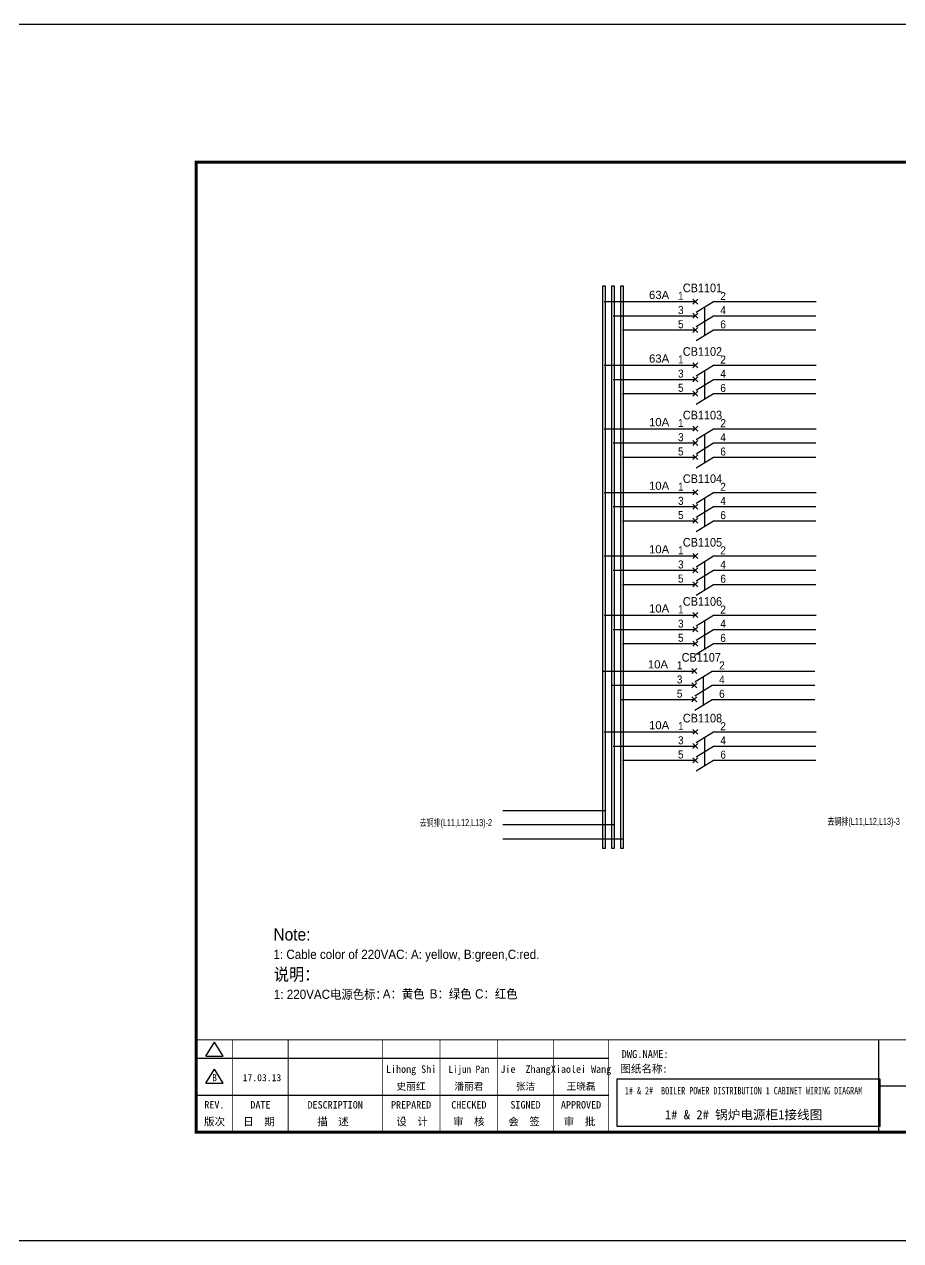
# Model space of a CAD drawing. Extents: x 79822 to 122366, y -56021 to -28815.
# Drawn here: x 95996 to 98842, y -37158 to -33205 of the extents above; entities that cross this region are included whole.
import ezdxf
from ezdxf.enums import TextEntityAlignment as Align
from ezdxf.lldxf.tags import DXFTag

# ---------------------------------------------------------------- set-up
doc = ezdxf.new("R2010")
doc.units = 0
doc.header["$LTSCALE"] = 100
doc.header["$MEASUREMENT"] = 0
for name, color, linetype in [('t', 1, 'Continuous'), ('标准图框及表格', 7, 'Continuous'), ('空气开关', 7, 'Continuous')]:
    doc.layers.add(name, color=color, linetype=linetype)
doc.styles.add('HZ', font='arial.ttf', dxfattribs={"width": 0.7})
doc.styles.get("Standard").update_dxf_attribs({"font": ''})
doc.styles.get('Standard').set_extended_font_data('SimSun')
tags = doc.linetypes.add('CENTER', pattern=[2, 1.25, -0.25, 0.25, -0.25]).pattern_tags.tags
tags[10:11] = [DXFTag(74, 4), DXFTag(75, 0), DXFTag(340, '0'), DXFTag(46, 1.0), DXFTag(50, 0.0), DXFTag(44, 0.0), DXFTag(45, 0.0)]
tags[8:9] = [DXFTag(74, 4), DXFTag(75, 0), DXFTag(340, '0'), DXFTag(46, 1.0), DXFTag(50, 0.0), DXFTag(44, 0.0), DXFTag(45, 0.0)]
tags[6:7] = [DXFTag(74, 4), DXFTag(75, 0), DXFTag(340, '0'), DXFTag(46, 1.0), DXFTag(50, 0.0), DXFTag(44, 0.0), DXFTag(45, 0.0)]
tags[4:5] = [DXFTag(74, 4), DXFTag(75, 0), DXFTag(340, '0'), DXFTag(46, 1.0), DXFTag(50, 0.0), DXFTag(44, 0.0), DXFTag(45, 0.0)]
pattern_1 = [(45, (0, 0), (-0.736262898216564, 0.7362628982165641), [])]

# ---------------------------------------------------------------- blocks, each defined once
blk = doc.blocks.new('图框')
at = {"layer": '标准图框及表格'}
h = blk.add_hatch(dxfattribs=at)
h.set_pattern_fill('ANSI31', color=5, scale=8.329863809039892, style=0)
h.set_pattern_definition(pattern_1)
edge = h.paths.add_edge_path()
edge.add_arc((2399.257256036391, -2998.153851416566), 55.18534773488954, 238.1092081981581, 291.6531626184834)
edge.add_line((2419.619937407027, -3049.445018414634), (2388.525499730735, -3070.242821799802))
edge.add_arc((2238.907377712399, -3078.328790578547), 135.3602868968974, 346.3915348661821, 374.2500326978034)
edge.add_line((2370.467593623529, -3110.177132109857), (2397.50623789792, -3087.85242802291))
edge.add_line((2391.339199201146, -3080.281448750429), (2396.143986595598, -3080.898839897796))
edge.add_spline(control_points=[(2397.470018868538, -3087.887634953957), (2398.35948137939, -3087.023080631327), (2399.970992452319, -3085.456697735681), (2399.869182150054, -3081.252294174519), (2397.426500162081, -3081.012803431273), (2396.121921064187, -3080.884897048199)], knot_values=[0, 0, 0, 0, 6.844331067525468, 12.40042740766005, 18.76924275352248, 18.76924275352248, 18.76924275352248, 18.76924275352248], weights=[1, 1, 1, 1, 1, 1], degree=3, periodic=0)
edge.add_spline(control_points=[(2388.515363058686, -3070.265433304907), (2387.789374929038, -3070.86905758363), (2386.478198365832, -3071.959237952229), (2385.544096281083, -3073.38263759949), (2385.127199159644, -3074.017912079413)], knot_values=[0, 0, 0, 0, 5.253673658024614, 9.488438564008057, 9.488438564008057, 9.488438564008057, 9.488438564008057], weights=[1, 1, 1, 1, 1], degree=3, periodic=0)
edge.add_spline(control_points=[(2386.272665588534, -3072.281716856574), (2385.721471206634, -3072.905523096015), (2384.632427465753, -3074.386714445929), (2384.912828655535, -3077.72895088909), (2387.858851342782, -3079.895552619193), (2390.185443934519, -3080.145534927004), (2391.314573401905, -3080.266855002868)], knot_values=[10.66597461496156, 10.66597461496156, 10.66597461496156, 10.66597461496156, 18.97770399508879, 28.89455822145742, 41.119553648298, 52.64692538081317, 52.64692538081317, 52.64692538081317, 52.64692538081317], weights=[1, 1, 1, 1, 1, 1, 1], degree=3, periodic=0)
h = blk.add_hatch(dxfattribs=at)
h.set_pattern_fill('ANSI31', color=3, scale=8.329863809039892, style=0)
h.set_pattern_definition(pattern_1)
edge = h.paths.add_edge_path()
edge.add_line((2402.469732125144, -3075.776359090531), (2407.706041465404, -3076.440586092609))
edge.add_spline(control_points=[(2401.044493204623, -3068.769946203269), (2400.155030693568, -3069.634500525768), (2398.543519620813, -3071.200883421574), (2398.645329922932, -3075.40528698259), (2401.088011911052, -3075.644777725895), (2402.392591008975, -3075.772684108895)], knot_values=[0, 0, 0, 0, 6.844331067526932, 12.40042740766158, 18.76924275352342, 18.76924275352342, 18.76924275352342, 18.76924275352342], weights=[1, 1, 1, 1, 1, 1], degree=3, periodic=0)
edge.add_line((2428.046918449632, -3046.480449047325), (2401.008274175249, -3068.805153134272))
edge.add_spline(control_points=[(2412.625169549749, -3083.918607966574), (2413.015644598316, -3083.422785431954), (2413.86377905187, -3082.052674005965), (2413.601683417044, -3078.928630268005), (2410.655660730175, -3076.762028538062), (2408.329068138031, -3076.512046230251), (2407.199938671052, -3076.390726154226)], knot_values=[12.65408913243743, 12.65408913243743, 12.65408913243743, 12.65408913243743, 18.97770399508879, 28.89455822145742, 41.119553648298, 52.64692538081317, 52.64692538081317, 52.64692538081317, 52.64692538081317], weights=[1, 1, 1, 1, 1, 1, 1], degree=3, periodic=0)
edge.add_line((2411.626283690712, -3084.975693399283), (2412.781242849298, -3083.732051979769))
edge.add_line((2410.021343801694, -3086.399138189481), (2411.626283690712, -3084.975693399414))
edge.add_line((2378.894574665755, -3107.212562742519), (2409.989012342048, -3086.414759357351))
edge.add_arc((2399.257256036391, -3158.503729740543), 55.18534773488965, 58.10920819815809, 111.6531626184834)
edge.add_arc((2559.607134360383, -3078.328790578547), 135.360286896897, 166.3915348661823, 194.2500326978024)
at = {"color": 7}
for p, q in [((2215.642035047145, -2851.581424744189), (2215.642035047145, -3151.581424744189)), ((3115.642035047145, -2851.581424744189), (3115.642035047145, -3151.581424744189)), ((0, -2911.581424744189), (1340.158172602998, -2911.581424744189)), ((2215.642035047145, -3001.581424744189), (3115.642035047145, -3001.581424744189)), ((3115.642035047145, -3001.581424744189), (4115.642035047145, -3001.581424744189)), ((3791.785572043125, -3001.581424744189), (3791.785572043125, -3151.581424744189)), ((0, -3031.581424744189), (1340.158172602998, -3031.581424744189)), ((4115.642035047145, -3076.581424744189), (3115.642035047145, -3076.581424744189))]:
    blk.add_line(p, q, dxfattribs=at)
at = {"color": 7, "const_width": 3}
blk.add_lwpolyline([(4115.642035047145, -2851.581424744189), (0, -2851.581424744189)], dxfattribs=at)
at = {"layer": 't', "color": 7}
for p, q in [((31.94938321653171, -2904.992613363662), (59.89920926059131, -2859.122325316828)), ((87.8490353046218, -2904.992613363662), (59.89920926059131, -2859.122325316828)), ((31.94938321653171, -2904.992613363662), (87.8490353046218, -2904.992613363662)), ((31.94938321653171, -2992.977239491032), (59.89920926059131, -2947.106951444141)), ((87.8490353046218, -2992.977239491032), (59.89920926059131, -2947.106951444141)), ((31.94938321653171, -2992.977239491032), (87.8490353046218, -2992.977239491032))]:
    blk.add_line(p, q, dxfattribs=at)
at = {"layer": 't', "color": 7, "const_width": 9.61519705431492}
blk.add_lwpolyline([(4115.642035047145, -3151.581424744189), (4115.642035047145, 0), (0, 0), (0, -3151.581424744189)], close=True, dxfattribs=at)
at = {"layer": 't', "color": 7, "const_width": 2.40379926357873}
for points in [[(118.7653193609731, -2852.783324375967), (118.7653193609731, -3151.581424744189)], [(299.0502641293569, -2852.783324375967), (299.0502641293569, -3151.581424744189)], [(604.3883150879992, -2852.783324375967), (604.3883150879992, -3156.41304604568)], [(791.9882990770857, -2852.783324375967), (791.9882990770857, -3156.41304604568)], [(979.588283066143, -2852.783324375967), (979.588283066143, -3156.41304604568)], [(1159.873227834585, -2852.783324375967), (1159.873227834585, -3156.41304604568)], [(1340.158172602998, -2852.783324375967), (1340.158172602998, -3156.41304604568)]]:
    blk.add_lwpolyline(points, dxfattribs=at)
at = {"color": 7, "linetype": 'CENTER'}
for s, height, p in [('图纸编号：', 24, (3125.2212882557, -3066.664538382978)), ('杭州和利时自动化有限公司', 27, (2542.549152440595, -3121.114498389041)), ('文档号：', 24, (3124.032392707933, -3138.728717091954))]:
    blk.add_text(s, height=height, dxfattribs=at).set_placement(p)
at = {"color": 7, "flags": 8}
for tag, p, height in [('DWG.NAME:', (1381.636459220965, -2910.37952511241), 25), ('PROJECTNAME:', (3125.480185663539, -2912.807924402037), 24), ('PROJECTNAME：', (3339.10867075545, -2913.108539231762), 25), ('DWG.NO.:', (3128.186172261583, -3030.402470643486), 24), ('图纸编号', (3315.362718925957, -3052.404678158069), 24), ('FILENO.:', (3128.672545599984, -3106.104124450346), 24), ('文档号', (3317.726365529132, -3124.132485953713), 24)]:
    blk.add_attdef(tag, p, '', height=height, dxfattribs=at)
for tag, height, p in [('A', 23, (59.89920926059131, -2974.881554149018)), ('设计时间', 23, (213.8658221408186, -2974.881554149018)), ('RENLIU', 24, (698.1883070825425, -2950.380597809435)), ('SHUFENWANG', 24, (885.7882910716289, -2950.380597809435)), ('FANGHOU', 24, (1069.730755450379, -2950.380597809435)), ('DANDANLI', 24, (1250.015700218792, -2950.380597809435)), ('刘仁', 23, (698.1883070825425, -3002.188376027443)), ('王姝芬', 23, (885.7882910716289, -3002.188376027443)), ('侯方', 23, (1069.730755450379, -3002.188376027443)), ('李丹丹', 23, (1250.015700218792, -3002.188376027443)), ('#10STATIONONTROLCABINETCOVER', 30, (1777.900103825072, -3017.182374560078)), ('PAGEXOFX', 24, (3953.713803545135, -3039.081424744189)), ('REV.', 24, (59.38265968048654, -3063.048954873535)), ('DATE', 24, (208.907791745165, -3063.048954873535)), ('DESCRIPTION', 24, (451.7192896086781, -3063.048954873535)), ('PREPARED', 24, (698.1883070825425, -3063.048954873535)), ('CHECKED', 24, (885.7882910716144, -3063.048954873535)), ('SIGNED', 24, (1069.730755450364, -3063.048954873535)), ('APPROVED', 24, (1250.015700218792, -3063.048954873535)), ('图纸名称', 30, (1777.900103825072, -3094.695064044037)), ('第几页共几页', 24, (3953.713803545135, -3114.081424744189))]:
    blk.add_attdef(tag, text='', height=height, dxfattribs=at).set_placement(p, align=Align.MIDDLE)
for tag, p in [('图纸名称:', (1377.81237181677, -2965.923337057193)), ('项目名称：', (3121.562334825969, -2984.305160940257)), ('项目名称：', (3325.036680579346, -2984.305160940257))]:
    blk.add_attdef(tag, text='', height=25, dxfattribs=at).set_placement(p, align=Align.BOTTOM_LEFT)
at = {"color": 7, "width": 0.8, "flags": 8}
blk.add_attdef('HANGZHOUHOLLYSYSAUTOMATIONCO.,LTD.', text='', height=24, dxfattribs=at).set_placement((2770.082304289484, -3045.714803244191), align=Align.MIDDLE)
at = {"layer": 't', "color": 7}
for s, p in [('版次', (59.89920926059131, -3117.600441270843)), ('日  期', (204.1999693705875, -3117.600441270843)), ('描  述', (444.4895954714448, -3117.600441270843)), ('设  计', (701.4970341851513, -3117.600441270843)), ('审  核', (885.5947788425256, -3117.600441270843)), ('会  签', (1065.022933075787, -3117.600441270843)), ('审  批', (1245.3078778442, -3117.600441270843))]:
    blk.add_text(s, height=25, dxfattribs=at).set_placement(p, align=Align.MIDDLE_CENTER)
at = {"layer": '标准图框及表格', "color": 5, "style": 'HZ'}
for s, p in [('pgqh', (2373.884875617339, -3059.677228196226)), ('hollilas', (2374.051901626051, -3085.968484618272))]:
    blk.add_text(s, height=5.205656721233694, dxfattribs=at).set_placement(p)
at = {"layer": '标准图框及表格', "color": 3, "style": 'HZ'}
for s, height, p in [('auto', 8.676094535389492, (2400.907127263781, -3074.200036411981)), ('hollysys', 4.338047267694746, (2402.5381050141, -3099.731461394062))]:
    blk.add_text(s, height=height, dxfattribs=at).set_placement(p)
blk = doc.blocks.new('供电端子')
at = {"style": 'HZ', "width": 0.7}
blk.add_attdef('供电端子', (0, 0), '', height=17, dxfattribs=at)

msp = doc.modelspace()

# ---------------------------------------------------------------- linework, layer by layer
at = {"color": 2}
for p, q in [((97878.9842567627, -34106.07604679926), (98175.64887039193, -34106.07604679926)), ((98234.2026017031, -34106.07604679926), (98567.89806384935, -34106.07604679926)), ((97878.9842567627, -34312.76017536331), (98175.64887039193, -34312.76017536331)), ((98234.2026017031, -34312.76017536331), (98567.89806384935, -34312.76017536331)), ((97878.9842567627, -34519.44430392737), (98175.64887039193, -34519.44430392737)), ((98234.2026017031, -34519.44430392737), (98567.89806384935, -34519.44430392737)), ((97878.9842567627, -34726.12843249142), (98175.64887039193, -34726.12843249142)), ((98234.2026017031, -34726.12843249142), (98567.89806384935, -34726.12843249142)), ((97878.9842567627, -34932.81256105548), (98175.64887039193, -34932.81256105548)), ((98234.2026017031, -34932.81256105548), (98567.89806384935, -34932.81256105548)), ((97878.96874762683, -35125.03129179359), (98175.63336125606, -35125.03129179359)), ((98234.18709256723, -35125.03129179359), (98567.88255471348, -35125.03129179359)), ((97875.13425676273, -35306.6207092879), (98171.79887039195, -35306.6207092879)), ((98230.35260170313, -35306.6207092879), (98564.04806384938, -35306.6207092879)), ((97879.00201416049, -35504.18234133711), (98175.66662778972, -35504.18234133711)), ((98234.22035910089, -35504.18234133711), (98567.91582124714, -35504.18234133711)), ((97550.19655340222, -35759.5490753117), (97883.89201554847, -35759.5490753117))]:
    msp.add_line(p, q, dxfattribs=at)
at = {"color": 6}
for p, q in [((98183.74074923927, -34114.16792564659), (98167.5569915446, -34097.98416795192)), ((98167.5569915446, -34114.16792564659), (98183.74074923927, -34097.98416795192)), ((98177.73092676698, -34140.86403297689), (98234.2026017031, -34106.07604679926)), ((98167.5569915446, -34160.2795610781), (98183.74074923927, -34144.09580338342)), ((98183.74074923927, -34160.2795610781), (98167.5569915446, -34144.09580338342)), ((98177.73092676698, -34186.97566840839), (98234.2026017031, -34152.18768223076)), ((98167.5569915446, -34206.3911965096), (98183.74074923927, -34190.20743881493)), ((98183.74074923927, -34206.3911965096), (98167.5569915446, -34190.20743881493)), ((98177.73092676698, -34233.08730383989), (98234.2026017031, -34198.29931766226)), ((98183.74074923927, -34320.85205421065), (98167.5569915446, -34304.66829651598)), ((98167.5569915446, -34320.85205421065), (98183.74074923927, -34304.66829651598)), ((98177.73092676698, -34347.54816154094), (98234.2026017031, -34312.76017536331)), ((98167.5569915446, -34366.96368964215), (98183.74074923927, -34350.77993194748)), ((98183.74074923927, -34366.96368964215), (98167.5569915446, -34350.77993194748)), ((98177.73092676698, -34393.65979697245), (98234.2026017031, -34358.87181079482)), ((98167.5569915446, -34413.07532507365), (98183.74074923927, -34396.89156737898)), ((98183.74074923927, -34413.07532507365), (98167.5569915446, -34396.89156737898)), ((98177.73092676698, -34439.77143240395), (98234.2026017031, -34404.98344622632)), ((98183.74074923927, -34527.5361827747), (98167.5569915446, -34511.35242508003)), ((98167.5569915446, -34527.5361827747), (98183.74074923927, -34511.35242508003)), ((98177.73092676698, -34554.232290105), (98234.2026017031, -34519.44430392737)), ((98167.5569915446, -34573.64781820621), (98183.74074923927, -34557.46406051153)), ((98183.74074923927, -34573.64781820621), (98167.5569915446, -34557.46406051153)), ((98177.73092676698, -34600.3439255365), (98234.2026017031, -34565.55593935887)), ((98167.5569915446, -34619.75945363771), (98183.74074923927, -34603.57569594304)), ((98183.74074923927, -34619.75945363771), (98167.5569915446, -34603.57569594304)), ((98177.73092676698, -34646.455560968), (98234.2026017031, -34611.66757479037)), ((98183.74074923927, -34734.22031133876), (98167.5569915446, -34718.03655364409)), ((98167.5569915446, -34734.22031133876), (98183.74074923927, -34718.03655364409)), ((98177.73092676698, -34760.91641866905), (98234.2026017031, -34726.12843249142)), ((98167.5569915446, -34780.33194677026), (98183.74074923927, -34764.14818907559)), ((98183.74074923927, -34780.33194677026), (98167.5569915446, -34764.14818907559)), ((98177.73092676698, -34807.02805410056), (98234.2026017031, -34772.24006792292)), ((98167.5569915446, -34826.44358220176), (98183.74074923927, -34810.25982450709)), ((98183.74074923927, -34826.44358220176), (98167.5569915446, -34810.25982450709)), ((98177.73092676698, -34853.13968953206), (98234.2026017031, -34818.35170335443)), ((98183.74074923927, -34940.90443990281), (98167.5569915446, -34924.72068220814)), ((98167.5569915446, -34940.90443990281), (98183.74074923927, -34924.72068220814)), ((98177.73092676698, -34967.60054723311), (98234.2026017031, -34932.81256105548)), ((98167.5569915446, -34987.01607533432), (98183.74074923927, -34970.83231763964)), ((98183.74074923927, -34987.01607533432), (98167.5569915446, -34970.83231763964)), ((98177.73092676698, -35013.71218266461), (98234.2026017031, -34978.92419648698)), ((98167.5569915446, -35033.12771076582), (98183.74074923927, -35016.94395307115)), ((98183.74074923927, -35033.12771076582), (98167.5569915446, -35016.94395307115)), ((98177.73092676698, -35059.82381809611), (98234.2026017031, -35025.03583191848)), ((98183.72524010339, -35133.12317064092), (98167.54148240872, -35116.93941294625)), ((98167.54148240872, -35133.12317064092), (98183.72524010339, -35116.93941294625)), ((98177.7154176311, -35159.81927797122), (98234.18709256723, -35125.03129179359)), ((98167.54148240872, -35179.23480607243), (98183.72524010339, -35163.05104837775)), ((98183.72524010339, -35179.23480607243), (98167.54148240872, -35163.05104837775)), ((98177.7154176311, -35205.93091340272), (98234.18709256723, -35171.14292722509)), ((98167.54148240872, -35225.34644150393), (98183.72524010339, -35209.16268380926)), ((98183.72524010339, -35225.34644150393), (98167.54148240872, -35209.16268380926)), ((98177.7154176311, -35252.04254883422), (98234.18709256723, -35217.25456265659)), ((98179.89074923929, -35314.71258813523), (98163.70699154462, -35298.52883044056)), ((98163.70699154462, -35314.71258813523), (98179.89074923929, -35298.52883044056)), ((98173.880926767, -35341.40869546553), (98230.35260170313, -35306.6207092879)), ((98163.70699154462, -35360.82422356673), (98179.89074923929, -35344.64046587206)), ((98179.89074923929, -35360.82422356673), (98163.70699154462, -35344.64046587206)), ((98173.880926767, -35387.52033089703), (98230.35260170313, -35352.7323447194)), ((98163.70699154462, -35406.93585899824), (98179.89074923929, -35390.75210130357)), ((98179.89074923929, -35406.93585899824), (98163.70699154462, -35390.75210130357)), ((98173.880926767, -35433.63196632853), (98230.35260170313, -35398.8439801509)), ((98183.75850663705, -35512.27422018444), (98167.57474894238, -35496.09046248977)), ((98167.57474894238, -35512.27422018444), (98183.75850663705, -35496.09046248977)), ((98177.74868416476, -35538.97032751474), (98234.22035910089, -35504.18234133711)), ((98167.57474894238, -35558.38585561595), (98183.75850663705, -35542.20209792128)), ((98183.75850663705, -35558.38585561595), (98167.57474894238, -35542.20209792128)), ((98177.74868416476, -35585.08196294624), (98234.22035910089, -35550.29397676861)), ((98167.57474894238, -35604.49749104745), (98183.75850663705, -35588.31373335278)), ((98183.75850663705, -35604.49749104745), (98167.57474894238, -35588.31373335278)), ((98177.74868416476, -35631.19359837774), (98234.22035910089, -35596.40561220011))]:
    msp.add_line(p, q, dxfattribs=at)
at = {"color": 3}
for p, q in [((97908.68425676272, -34152.18768223076), (98175.64887039193, -34152.18768223076)), ((98234.2026017031, -34152.18768223076), (98567.30841418418, -34152.18768223076)), ((97908.68425676272, -34358.87181079482), (98175.64887039193, -34358.87181079482)), ((98234.2026017031, -34358.87181079482), (98567.30841418418, -34358.87181079482)), ((97908.68425676272, -34565.55593935887), (98175.64887039193, -34565.55593935887)), ((98234.2026017031, -34565.55593935887), (98567.30841418418, -34565.55593935887)), ((97908.68425676272, -34772.24006792292), (98175.64887039193, -34772.24006792292)), ((98234.2026017031, -34772.24006792292), (98567.30841418418, -34772.24006792292)), ((97908.68425676272, -34978.92419648698), (98175.64887039193, -34978.92419648698)), ((98234.2026017031, -34978.92419648698), (98567.30841418418, -34978.92419648698)), ((97908.66874762684, -35171.14292722509), (98175.63336125606, -35171.14292722509)), ((98234.18709256723, -35171.14292722509), (98567.2929050483, -35171.14292722509)), ((97904.83425676274, -35352.7323447194), (98171.79887039195, -35352.7323447194)), ((98230.35260170313, -35352.7323447194), (98563.4584141842, -35352.7323447194)), ((97908.7020141605, -35550.29397676861), (98175.66662778972, -35550.29397676861)), ((98234.22035910089, -35550.29397676861), (98567.32617158197, -35550.29397676861)), ((97550.19655340222, -35805.6607107432), (97912.76817706034, -35805.6607107432))]:
    msp.add_line(p, q, dxfattribs=at)
at = {"color": 1}
for p, q in [((97938.6651358744, -34198.29931766226), (98175.64887039193, -34198.29931766226)), ((98234.2026017031, -34198.29931766226), (98567.30841418418, -34198.29931766226)), ((97938.6651358744, -34404.98344622632), (98175.64887039193, -34404.98344622632)), ((98234.2026017031, -34404.98344622632), (98567.30841418418, -34404.98344622632)), ((97938.6651358744, -34611.66757479037), (98175.64887039193, -34611.66757479037)), ((98234.2026017031, -34611.66757479037), (98567.30841418418, -34611.66757479037)), ((97938.6651358744, -34818.35170335443), (98175.64887039193, -34818.35170335443)), ((98234.2026017031, -34818.35170335443), (98567.30841418418, -34818.35170335443)), ((97938.6651358744, -35025.03583191848), (98175.64887039193, -35025.03583191848)), ((98234.2026017031, -35025.03583191848), (98567.30841418418, -35025.03583191848)), ((97938.64962673852, -35217.25456265659), (98175.63336125606, -35217.25456265659)), ((98234.18709256723, -35217.25456265659), (98567.2929050483, -35217.25456265659)), ((97934.81513587442, -35398.8439801509), (98171.79887039195, -35398.8439801509)), ((98230.35260170313, -35398.8439801509), (98563.4584141842, -35398.8439801509)), ((97938.68289327218, -35596.40561220011), (98175.66662778972, -35596.40561220011)), ((98234.22035910089, -35596.40561220011), (98567.32617158197, -35596.40561220011)), ((97550.19655340222, -35851.7723461747), (97941.27154308632, -35851.7723461747))]:
    msp.add_line(p, q, dxfattribs=at)
for points in [[(80901.87250222845, -33205.12014105816), (120195.6471711922, -33205.12014105816), (120195.6471711922, -37157.7241594209), (80901.87250222845, -37157.7241594209)], [(97941.27154308632, -34054.37604679928), (97941.27154308632, -35883.20402423334), (97933.43425676266, -35883.20402423334), (97933.43425676266, -34054.37604679928)], [(97921.78692201292, -36631.90671398626), (98774.30400201195, -36631.90671398626), (98774.30400201195, -36786.86100637545), (97921.78692201292, -36786.86100637545)]]:
    msp.add_lwpolyline(points, close=True, dxfattribs=at)
at = {"color": 2}
msp.add_lwpolyline([(97882.97154308639, -34054.37604679928), (97882.97154308639, -35883.20402423334), (97875.13425676273, -35883.20402423334), (97875.13425676273, -34054.37604679928)], close=True, dxfattribs=at)
at = {"color": 3}
msp.add_lwpolyline([(97912.12154308635, -34054.37604679928), (97912.12154308635, -35883.20402423334), (97904.2842567627, -35883.20402423334), (97904.2842567627, -34054.37604679928)], close=True, dxfattribs=at)
at = {"layer": '空气开关', "color": 6}
for p, q in [((98205.96676423504, -34169.58167531956), (98205.96676423504, -34123.47003988809)), ((98205.96676423504, -34215.69331075106), (98205.96676423504, -34169.58167531959)), ((98205.96676423504, -34376.26580388362), (98205.96676423504, -34330.15416845214)), ((98205.96676423504, -34422.37743931512), (98205.96676423504, -34376.26580388365)), ((98205.96676423504, -34582.94993244767), (98205.96676423504, -34536.8382970162)), ((98205.96676423504, -34629.06156787917), (98205.96676423504, -34582.9499324477)), ((98205.96676423504, -34789.63406101173), (98205.96676423504, -34743.52242558025)), ((98205.96676423504, -34835.74569644323), (98205.96676423504, -34789.63406101175)), ((98205.96676423504, -34996.31818957578), (98205.96676423504, -34950.20655414431)), ((98205.96676423504, -35042.42982500728), (98205.96676423504, -34996.31818957581)), ((98205.95125509916, -35188.53692031389), (98205.95125509916, -35142.42528488242)), ((98205.95125509916, -35234.64855574539), (98205.95125509916, -35188.53692031392)), ((98202.11676423506, -35370.1263378082), (98202.11676423506, -35324.01470237673)), ((98202.11676423506, -35416.2379732397), (98202.11676423506, -35370.12633780823)), ((98205.98452163282, -35567.68796985741), (98205.98452163282, -35521.57633442594)), ((98205.98452163282, -35613.79960528891), (98205.98452163282, -35567.68796985744))]:
    msp.add_line(p, q, dxfattribs=at)

# ---------------------------------------------------------------- block references
at = {"color": 1}
ref = msp.add_blockref('图框', (96554.29085259105, -33653.23142554892), dxfattribs=at)
ref.add_attrib('第几页共几页', '第2页 共5页', dxfattribs={"color": 7, "height": 24, "flags": 8}).set_placement((100508.0046561362, -36767.31285029311), align=Align.MIDDLE)
ref.add_attrib('图纸编号', 'BHE-17020007/01 -C0-001-04', (99869.653571517, -36705.63610370699), dxfattribs={"color": 7, "height": 24, "flags": 8})
ref.add_attrib('文档号', 'B17-P11-008837', (99872.01721812018, -36777.36391150263), dxfattribs={"color": 7, "height": 24, "flags": 8})
ref.add_attrib('图纸名称', '1# & 2# 锅炉电源柜1接线图', dxfattribs={"color": 7, "height": 30, "flags": 8}).set_placement((98332.19095641612, -36747.92648959296), align=Align.MIDDLE)
ref.add_attrib('刘仁', '史丽红', dxfattribs={"color": 7, "height": 23, "flags": 8}).set_placement((97252.47915967359, -36655.41980157636), align=Align.MIDDLE)
ref.add_attrib('王姝芬', '潘丽君', dxfattribs={"color": 7, "height": 23, "flags": 8}).set_placement((97440.07914366268, -36655.41980157636), align=Align.MIDDLE)
ref.add_attrib('侯方', '张洁', dxfattribs={"color": 7, "height": 23, "flags": 8}).set_placement((97624.02160804142, -36655.41980157636), align=Align.MIDDLE)
ref.add_attrib('李丹丹', '王晓磊', dxfattribs={"color": 7, "height": 23, "flags": 8}).set_placement((97804.30655280984, -36655.41980157636), align=Align.MIDDLE)
ref.add_attrib('设计时间', '17.03.13', dxfattribs={"color": 7, "height": 23, "flags": 8}).set_placement((96768.15667473187, -36628.11297969794), align=Align.MIDDLE)
ref.add_attrib('A', 'B', dxfattribs={"color": 7, "height": 23, "flags": 8}).set_placement((96614.19006185164, -36628.11297969794), align=Align.MIDDLE)
ref.add_attrib('REV.', 'REV.', dxfattribs={"color": 7, "height": 24, "flags": 8}).set_placement((96613.67351227153, -36716.28038042245), align=Align.MIDDLE)
ref.add_attrib('DATE', 'DATE', dxfattribs={"color": 7, "height": 24, "flags": 8}).set_placement((96763.19864433621, -36716.28038042245), align=Align.MIDDLE)
ref.add_attrib('DESCRIBE', 'DESCRIPTION', dxfattribs={"color": 7, "height": 24, "flags": 8}).set_placement((97006.01014219972, -36716.28038042245), align=Align.MIDDLE)
ref.add_attrib('PREPARE', 'PREPARED', dxfattribs={"color": 7, "height": 24, "flags": 8}).set_placement((97252.47915967359, -36716.28038042245), align=Align.MIDDLE)
ref.add_attrib('VERIFY', 'CHECKED', dxfattribs={"color": 7, "height": 24, "flags": 8}).set_placement((97440.07914366266, -36716.28038042245), align=Align.MIDDLE)
ref.add_attrib('SIGN', 'SIGNED', dxfattribs={"color": 7, "height": 24, "flags": 8}).set_placement((97624.02160804141, -36716.28038042245), align=Align.MIDDLE)
ref.add_attrib('APPROVER', 'APPROVED', dxfattribs={"color": 7, "height": 24, "flags": 8}).set_placement((97804.30655280984, -36716.28038042245), align=Align.MIDDLE)
ref.add_attrib('RENLIU', 'Lihong Shi', dxfattribs={"color": 7, "height": 24, "flags": 8}).set_placement((97252.47915967359, -36603.61202335836), align=Align.MIDDLE)
ref.add_attrib('SHUFENWANG', 'Lijun Pan', dxfattribs={"color": 7, "height": 24, "width": 0.9, "flags": 8}).set_placement((97440.07914366268, -36603.61202335836), align=Align.MIDDLE)
ref.add_attrib('FANGHOU', 'Jie  Zhang', dxfattribs={"color": 7, "height": 24, "flags": 8}).set_placement((97624.02160804142, -36603.61202335836), align=Align.MIDDLE)
ref.add_attrib('DANDANLI', 'Xiaolei Wang', dxfattribs={"color": 7, "height": 24, "flags": 8}).set_placement((97804.30655280984, -36603.61202335836), align=Align.MIDDLE)
ref.add_attrib('DWG.NAME:', 'DWG.NAME:', (97935.927311812, -36563.61095066133), dxfattribs={"color": 7, "height": 25, "flags": 8})
ref.add_attrib('#10STATIONONTROLCABINETCOVER', '1# & 2#  BOILER POWER DISTRIBUTION 1 CABINET WIRING DIAGRAM', dxfattribs={"color": 7, "height": 24, "width": 0.8, "flags": 8}).set_placement((98332.19095641612, -36670.413800109), align=Align.MIDDLE)
ref.add_attrib('图纸名称:', '图纸名称:', dxfattribs={"color": 7, "height": 25, "flags": 8}).set_placement((97932.10322440782, -36619.15476260611), align=Align.BOTTOM_LEFT)
ref.add_attrib('HANGZHOUHOLLYSYSAUTOMATIONCO.,LTD', 'HANGZHOU HOLLYSYS AUTOMATION CO.,LTD.', dxfattribs={"color": 7, "height": 30, "width": 0.8, "flags": 8}).set_placement((99324.37315688052, -36698.94622879311), align=Align.MIDDLE)
ref.add_attrib('PROJECTNAME：', 'PROJECT NAME：', (99679.67727482121, -36566.33996478068), dxfattribs={"color": 7, "height": 25, "width": 0.8, "flags": 8})
ref.add_attrib('项目名称：', '项目名称：', dxfattribs={"color": 7, "height": 25, "flags": 8}).set_placement((99675.85318741701, -36637.53658648918), align=Align.BOTTOM_LEFT)
ref.add_attrib('PROJECTNAME：', 'Ethiopia Welkait Sugar Cane Factory Project', (99893.3995233465, -36566.33996478068), dxfattribs={"color": 7, "height": 25, "width": 0.7, "flags": 8})
ref.add_attrib('项目名称：', '埃塞俄比亚瓦尔凯特糖厂4×30MW机组电站DCS', dxfattribs={"color": 7, "height": 25, "flags": 8}).set_placement((99879.32753317039, -36637.53658648918), align=Align.BOTTOM_LEFT)
ref.add_attrib('PAGEXOFX', 'PAGE 2 OF 5', dxfattribs={"color": 7, "height": 24, "flags": 8}).set_placement((100508.0046561362, -36692.31285029311), align=Align.MIDDLE)
ref.add_attrib('DWG.NO.：', 'DWG.NO.：', (99683.66590121105, -36687.81997184844), dxfattribs={"color": 7, "height": 24, "flags": 8})
ref.add_attrib('FILENO.：', 'FILE No.：', (99683.66590121105, -36762.81997184844), dxfattribs={"color": 7, "height": 24, "flags": 8})
ref = msp.add_blockref('供电端子', (98057.83681561494, -34097.60789022843), dxfattribs=dict(xscale=0.9349999999976717, yscale=0.9349999999976717))
ref.add_attrib('供电端子', '63A', dxfattribs={"height": 26.4, "style": 'HZ'}).set_placement((98057.83681561494, -34097.60789022843), align=Align.CENTER)
ref = msp.add_blockref('供电端子', (98198.63681561493, -34075.60789022843), dxfattribs=dict(xscale=0.9349999999976717, yscale=0.9349999999976717))
ref.add_attrib('供电端子', 'CB1101', dxfattribs={"height": 28.05, "style": 'HZ', "width": 0.9}).set_placement((98198.63681561493, -34075.60789022843), align=Align.CENTER)
ref = msp.add_blockref('供电端子', (98198.63681561493, -34282.29201879248), dxfattribs=dict(xscale=0.9349999999976717, yscale=0.9349999999976717))
ref.add_attrib('供电端子', 'CB1102', dxfattribs={"height": 28.05, "style": 'HZ', "width": 0.9}).set_placement((98198.63681561493, -34282.29201879248), align=Align.CENTER)
ref = msp.add_blockref('供电端子', (98057.83681561494, -34304.29201879248), dxfattribs=dict(xscale=0.9349999999976717, yscale=0.9349999999976717))
ref.add_attrib('供电端子', '63A', dxfattribs={"height": 26.4, "style": 'HZ'}).set_placement((98057.83681561494, -34304.29201879248), align=Align.CENTER)
ref = msp.add_blockref('供电端子', (98198.63681561493, -34488.97614735654), dxfattribs=dict(xscale=0.9349999999976717, yscale=0.9349999999976717))
ref.add_attrib('供电端子', 'CB1103', dxfattribs={"height": 28.05, "style": 'HZ', "width": 0.9}).set_placement((98198.63681561493, -34488.97614735654), align=Align.CENTER)
ref = msp.add_blockref('供电端子', (98057.83681561494, -34510.97614735654), dxfattribs=dict(xscale=0.9349999999976717, yscale=0.9349999999976717))
ref.add_attrib('供电端子', '10A', dxfattribs={"height": 26.4, "style": 'HZ'}).set_placement((98057.83681561494, -34510.97614735654), align=Align.CENTER)
ref = msp.add_blockref('供电端子', (98057.83681561494, -34717.66027592059), dxfattribs=dict(xscale=0.9349999999976717, yscale=0.9349999999976717))
ref.add_attrib('供电端子', '10A', dxfattribs={"height": 26.4, "style": 'HZ'}).set_placement((98057.83681561494, -34717.66027592059), align=Align.CENTER)
ref = msp.add_blockref('供电端子', (98198.63681561493, -34695.66027592059), dxfattribs=dict(xscale=0.9349999999976717, yscale=0.9349999999976717))
ref.add_attrib('供电端子', 'CB1104', dxfattribs={"height": 28.05, "style": 'HZ', "width": 0.9}).set_placement((98198.63681561493, -34695.66027592059), align=Align.CENTER)
ref = msp.add_blockref('供电端子', (98057.83681561494, -34924.34440448465), dxfattribs=dict(xscale=0.9349999999976717, yscale=0.9349999999976717))
ref.add_attrib('供电端子', '10A', dxfattribs={"height": 26.4, "style": 'HZ'}).set_placement((98057.83681561494, -34924.34440448465), align=Align.CENTER)
ref = msp.add_blockref('供电端子', (98198.63681561493, -34902.34440448465), dxfattribs=dict(xscale=0.9349999999976717, yscale=0.9349999999976717))
ref.add_attrib('供电端子', 'CB1105', dxfattribs={"height": 28.05, "style": 'HZ', "width": 0.9}).set_placement((98198.63681561493, -34902.34440448465), align=Align.CENTER)
ref = msp.add_blockref('供电端子', (98057.82130647906, -35116.56313522276), dxfattribs=dict(xscale=0.9349999999976717, yscale=0.9349999999976717))
ref.add_attrib('供电端子', '10A', dxfattribs={"height": 26.4, "style": 'HZ'}).set_placement((98057.82130647906, -35116.56313522276), align=Align.CENTER)
ref = msp.add_blockref('供电端子', (98198.62130647905, -35094.56313522276), dxfattribs=dict(xscale=0.9349999999976717, yscale=0.9349999999976717))
ref.add_attrib('供电端子', 'CB1106', dxfattribs={"height": 28.05, "style": 'HZ', "width": 0.9}).set_placement((98198.62130647905, -35094.56313522276), align=Align.CENTER)
ref = msp.add_blockref('供电端子', (98194.78681561495, -35276.15255271707), dxfattribs=dict(xscale=0.9349999999976717, yscale=0.9349999999976717))
ref.add_attrib('供电端子', 'CB1107', dxfattribs={"height": 28.05, "style": 'HZ', "width": 0.9}).set_placement((98194.78681561495, -35276.15255271707), align=Align.CENTER)
ref = msp.add_blockref('供电端子', (98053.98681561496, -35298.15255271707), dxfattribs=dict(xscale=0.9349999999976717, yscale=0.9349999999976717))
ref.add_attrib('供电端子', '10A', dxfattribs={"height": 26.4, "style": 'HZ'}).set_placement((98053.98681561496, -35298.15255271707), align=Align.CENTER)
ref = msp.add_blockref('供电端子', (98198.65457301271, -35473.71418476628), dxfattribs=dict(xscale=0.9349999999976717, yscale=0.9349999999976717))
ref.add_attrib('供电端子', 'CB1108', dxfattribs={"height": 28.05, "style": 'HZ', "width": 0.9}).set_placement((98198.65457301271, -35473.71418476628), align=Align.CENTER)
ref = msp.add_blockref('供电端子', (98057.85457301272, -35495.71418476628), dxfattribs=dict(xscale=0.9349999999976717, yscale=0.9349999999976717))
ref.add_attrib('供电端子', '10A', dxfattribs={"height": 26.4, "style": 'HZ'}).set_placement((98057.85457301272, -35495.71418476628), align=Align.CENTER)

# ---------------------------------------------------------------- texts
at = {"style": 'HZ', "width": 0.7}
for s, p in [('去铜排(L11,L12,L13)-2', (97280.1890334454, -35810.75149031623)), ('去铜排(L11,L12,L13)-3', (98604.62892080883, -35806.80095358998))]:
    msp.add_text(s, height=23.1, dxfattribs=at).set_placement(p)
at = {"color": 3, "style": 'HZ', "width": 0.9}
for s, height, p in [('Note:', 40, (96805.43238172747, -36182.51024392096)), ('1: Cable color of 220VAC: A: yellow, B:green,C:red.', 30, (96805.43238172747, -36242.25568020839)), ('说明：', 40, (96806.84983030931, -36312.394408097)), ('说明：', 40, (96806.84983030931, -36312.394408097)), ('1: 220VAC电源色标：', 30, (96806.84983030931, -36372.13984438442)), ('A：黄色', 30, (97160.5061631632, -36370.70822202566)), ('B：绿色', 30, (97313.12363205102, -36370.70838457654)), ('C：红色', 30, (97460.26182078067, -36370.70838457654))]:
    msp.add_text(s, height=height, dxfattribs=at).set_placement(p)
at = {"layer": '空气开关', "style": 'HZ', "width": 0.9}
for s, p in [('1', (98119.23910221392, -34100.38108447704)), ('2', (98256.65160179631, -34100.83924890997)), ('3', (98119.23910221392, -34146.49271990854)), ('4', (98256.65160179631, -34146.95088434147)), ('5', (98119.23910221392, -34192.60435534005)), ('6', (98256.65160179631, -34193.06251977298)), ('1', (98119.23910221392, -34307.0652130411)), ('2', (98256.65160179631, -34307.52337747403)), ('3', (98119.23910221392, -34353.1768484726)), ('4', (98256.65160179631, -34353.63501290553)), ('5', (98119.23910221392, -34399.2884839041)), ('6', (98256.65160179631, -34399.74664833703)), ('1', (98119.23910221392, -34513.74934160515)), ('2', (98256.65160179631, -34514.20750603808)), ('3', (98119.23910221392, -34559.86097703665)), ('4', (98256.65160179631, -34560.31914146958)), ('5', (98119.23910221392, -34605.97261246815)), ('6', (98256.65160179631, -34606.43077690108)), ('1', (98119.23910221392, -34720.43347016921)), ('2', (98256.65160179631, -34720.89163460214)), ('3', (98119.23910221392, -34766.54510560071)), ('4', (98256.65160179631, -34767.00327003364)), ('5', (98119.23910221392, -34812.65674103221)), ('6', (98256.65160179631, -34813.11490546514)), ('1', (98119.23910221392, -34927.11759873326)), ('2', (98256.65160179631, -34927.57576316619)), ('3', (98119.23910221392, -34973.22923416476)), ('4', (98256.65160179631, -34973.68739859769)), ('5', (98119.23910221392, -35019.34086959626)), ('6', (98256.65160179631, -35019.79903402919)), ('1', (98119.22359307804, -35119.33632947137)), ('2', (98256.63609266044, -35119.7944939043)), ('3', (98119.22359307804, -35165.44796490287)), ('4', (98256.63609266044, -35165.9061293358)), ('5', (98119.22359307804, -35211.55960033437)), ('6', (98256.63609266044, -35212.0177647673)), ('1', (98115.38910221394, -35300.92574696568)), ('2', (98252.80160179634, -35301.38391139861)), ('3', (98115.38910221394, -35347.03738239718)), ('4', (98252.80160179634, -35347.49554683011)), ('5', (98115.38910221394, -35393.14901782868)), ('6', (98252.80160179634, -35393.60718226161)), ('1', (98119.2568596117, -35498.48737901489)), ('2', (98256.6693591941, -35498.94554344782)), ('3', (98119.2568596117, -35544.59901444639)), ('4', (98256.6693591941, -35545.05717887932)), ('5', (98119.2568596117, -35590.7106498779)), ('6', (98256.6693591941, -35591.16881431083))]:
    msp.add_text(s, height=26.00961058081033, dxfattribs=at).set_placement(p)

doc.saveas('drawing.dxf')
